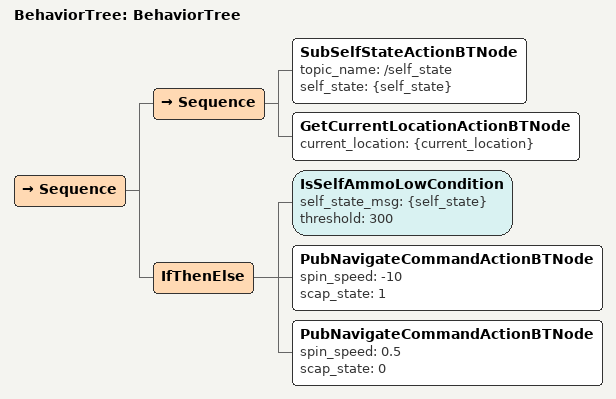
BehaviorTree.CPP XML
<?xml version="1.0" encoding="UTF-8"?>
<root BTCPP_format="4" main_tree_to_execute="BehaviorTree">
    <BehaviorTree ID="BehaviorTree">
        <Sequence>
            <Sequence>
                <SubSelfStateActionBTNode topic_name="/self_state"
                    self_state="{self_state}" />
                <!--SubGameStatusActionBTNode topic_name="/game_status"
                    game_status="{game_status}" /-->
                <!--SubAllRobotHPActionBTNode topic_name="/all_robot_hp"
                all_robot_hp="{all_robot_hp}" /-->
                <GetCurrentLocationActionBTNode current_location="{current_location}" />
                <!--SubRadarEnemyPositionActionBTNode topic_name="/radar_enemy_position"
                radar_enemy_position="{radar_enemy_position}" /-->
                <!--SubGimbalYawActionBTNode topic_name="/gimbal2_yaw"
                gimbal2_yaw="{gimbal2_yaw}" /-->
            </Sequence>
            <IfThenElse>
                <IsSelfAmmoLowCondition self_state_msg="{self_state}" threshold="300" />
                <PubNavigateCommandActionBTNode
                    spin_speed="-10"
                    scap_state="1" />
                <PubNavigateCommandActionBTNode
                    spin_speed="0.5"
                    scap_state="0" />
            </IfThenElse>
        </Sequence>
    </BehaviorTree>
</root>
